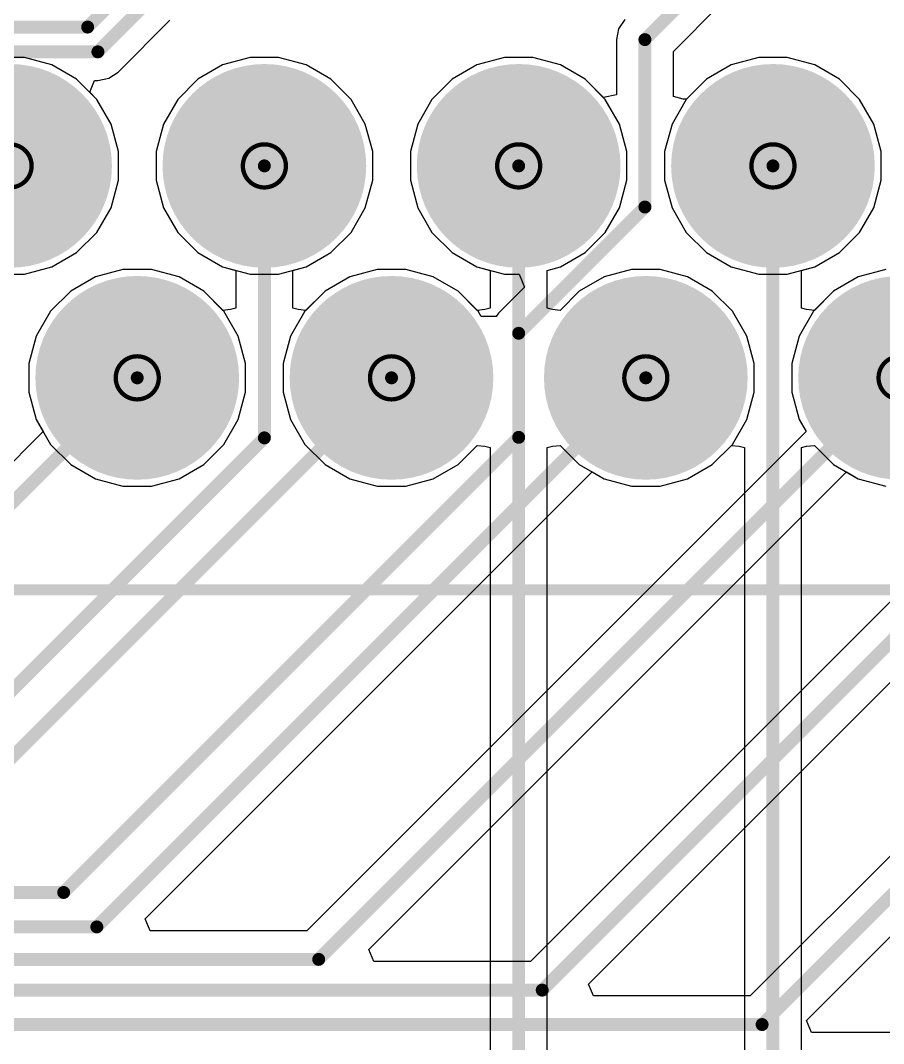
# Model space of a CAD drawing. Header units: inches. Extents: x -31 to 249, y -28 to 261.
# Drawn here: x 51.92 to 62.11, y 62.85 to 74.92 of the extents above; entities that cross this region are included whole.
import ezdxf

# ---------------------------------------------------------------- set-up
doc = ezdxf.new("R2010")
doc.units = ezdxf.units.IN
for name, color, linetype in [('Bottom Layer', 5, 'Continuous'), ('Bottom Solder', 6, 'Continuous'), ('Drill Drawing', 1, 'Continuous'), ('Multi-Layer', 9, 'Continuous'), ('Pad Holes', 156, 'Continuous'), ('Top Layer', 1, 'Continuous'), ('Top Overlay', 2, 'Continuous'), ('Top Solder', 216, 'Continuous')]:
    doc.layers.add(name, color=color, linetype=linetype)

# ---------------------------------------------------------------- blocks, each defined once
blk = doc.blocks.new('6437288_3_41')
at = {"layer": 'Bottom Layer'}
h = blk.add_hatch(color=5, dxfattribs=at)
edge = h.paths.add_edge_path()
edge.add_arc((-19.2499996, 7.250000739999999), 1.10000034, 0, 360)
h = blk.add_hatch(color=5, dxfattribs=at)
edge = h.paths.add_edge_path()
edge.add_arc((-16.25000052, 7.250000739999999), 1.10000034, 0, 360)
h = blk.add_hatch(color=5, dxfattribs=at)
edge = h.paths.add_edge_path()
edge.add_arc((-13.2499989, 7.250000739999999), 1.10000034, 0, 360)
h = blk.add_hatch(color=5, dxfattribs=at)
edge = h.paths.add_edge_path()
edge.add_arc((-10.24999982, 7.250000739999999), 1.10000034, 0, 360)
h = blk.add_hatch(color=5, dxfattribs=at)
edge = h.paths.add_edge_path()
edge.add_arc((-17.75000006, 4.75000066), 1.10000034, 0, 360)
h = blk.add_hatch(color=5, dxfattribs=at)
edge = h.paths.add_edge_path()
edge.add_arc((-14.74999844, 4.75000066), 1.10000034, 0, 360)
h = blk.add_hatch(color=5, dxfattribs=at)
edge = h.paths.add_edge_path()
edge.add_arc((-11.74999936, 4.75000066), 1.10000034, 0, 360)
h = blk.add_hatch(color=5, dxfattribs=at)
edge = h.paths.add_edge_path()
edge.add_arc((-8.75000028, 4.75000066), 1.10000034, 0, 360)
at = {"layer": 'Bottom Solder'}
h = blk.add_hatch(color=6, dxfattribs=at)
edge = h.paths.add_edge_path()
edge.add_arc((-19.2499996, 7.250000739999999), 1.20160034, 0, 360)
h = blk.add_hatch(color=6, dxfattribs=at)
edge = h.paths.add_edge_path()
edge.add_arc((-16.25000052, 7.250000739999999), 1.20160034, 0, 360)
h = blk.add_hatch(color=6, dxfattribs=at)
edge = h.paths.add_edge_path()
edge.add_arc((-13.2499989, 7.250000739999999), 1.20160034, 0, 360)
h = blk.add_hatch(color=6, dxfattribs=at)
edge = h.paths.add_edge_path()
edge.add_arc((-10.24999982, 7.250000739999999), 1.20160034, 0, 360)
h = blk.add_hatch(color=6, dxfattribs=at)
edge = h.paths.add_edge_path()
edge.add_arc((-17.75000006, 4.75000066), 1.20160034, 0, 360)
h = blk.add_hatch(color=6, dxfattribs=at)
edge = h.paths.add_edge_path()
edge.add_arc((-14.74999844, 4.75000066), 1.20160034, 0, 360)
h = blk.add_hatch(color=6, dxfattribs=at)
edge = h.paths.add_edge_path()
edge.add_arc((-11.74999936, 4.75000066), 1.20160034, 0, 360)
h = blk.add_hatch(color=6, dxfattribs=at)
edge = h.paths.add_edge_path()
edge.add_arc((-8.75000028, 4.75000066), 1.20160034, 0, 360)
at = {"layer": 'Multi-Layer'}
h = blk.add_hatch(color=9, dxfattribs=at)
edge = h.paths.add_edge_path()
edge.add_arc((-19.2499996, 7.250000739999999), 1.10000034, 0, 360)
h = blk.add_hatch(color=9, dxfattribs=at)
edge = h.paths.add_edge_path()
edge.add_arc((-16.25000052, 7.250000739999999), 1.10000034, 0, 360)
h = blk.add_hatch(color=9, dxfattribs=at)
edge = h.paths.add_edge_path()
edge.add_arc((-13.2499989, 7.250000739999999), 1.10000034, 0, 360)
h = blk.add_hatch(color=9, dxfattribs=at)
edge = h.paths.add_edge_path()
edge.add_arc((-10.24999982, 7.250000739999999), 1.10000034, 0, 360)
h = blk.add_hatch(color=9, dxfattribs=at)
edge = h.paths.add_edge_path()
edge.add_arc((-17.75000006, 4.75000066), 1.10000034, 0, 360)
h = blk.add_hatch(color=9, dxfattribs=at)
edge = h.paths.add_edge_path()
edge.add_arc((-14.74999844, 4.75000066), 1.10000034, 0, 360)
h = blk.add_hatch(color=9, dxfattribs=at)
edge = h.paths.add_edge_path()
edge.add_arc((-11.74999936, 4.75000066), 1.10000034, 0, 360)
h = blk.add_hatch(color=9, dxfattribs=at)
edge = h.paths.add_edge_path()
edge.add_arc((-8.75000028, 4.75000066), 1.10000034, 0, 360)
at = {"layer": 'Pad Holes'}
h = blk.add_hatch(color=7, dxfattribs=at)
edge = h.paths.add_edge_path()
edge.add_arc((-19.2499996, 7.250000739999999), 0.6499986999999999, 0, 360)
h = blk.add_hatch(color=7, dxfattribs=at)
edge = h.paths.add_edge_path()
edge.add_arc((-16.25000052, 7.250000739999999), 0.6499986999999999, 0, 360)
h = blk.add_hatch(color=7, dxfattribs=at)
edge = h.paths.add_edge_path()
edge.add_arc((-13.2499989, 7.250000739999999), 0.6499986999999999, 0, 360)
h = blk.add_hatch(color=7, dxfattribs=at)
edge = h.paths.add_edge_path()
edge.add_arc((-10.24999982, 7.250000739999999), 0.6499986999999999, 0, 360)
h = blk.add_hatch(color=7, dxfattribs=at)
edge = h.paths.add_edge_path()
edge.add_arc((-17.75000006, 4.75000066), 0.6499986999999999, 0, 360)
h = blk.add_hatch(color=7, dxfattribs=at)
edge = h.paths.add_edge_path()
edge.add_arc((-14.74999844, 4.75000066), 0.6499986999999999, 0, 360)
h = blk.add_hatch(color=7, dxfattribs=at)
edge = h.paths.add_edge_path()
edge.add_arc((-11.74999936, 4.75000066), 0.6499986999999999, 0, 360)
h = blk.add_hatch(color=7, dxfattribs=at)
edge = h.paths.add_edge_path()
edge.add_arc((-8.75000028, 4.75000066), 0.6499986999999999, 0, 360)
at = {"layer": 'Top Layer'}
h = blk.add_hatch(color=1, dxfattribs=at)
edge = h.paths.add_edge_path()
edge.add_arc((-19.2499996, 7.250000739999999), 1.10000034, 0, 360)
h = blk.add_hatch(color=1, dxfattribs=at)
edge = h.paths.add_edge_path()
edge.add_arc((-16.25000052, 7.250000739999999), 1.10000034, 0, 360)
h = blk.add_hatch(color=1, dxfattribs=at)
edge = h.paths.add_edge_path()
edge.add_arc((-13.2499989, 7.250000739999999), 1.10000034, 0, 360)
h = blk.add_hatch(color=1, dxfattribs=at)
edge = h.paths.add_edge_path()
edge.add_arc((-10.24999982, 7.250000739999999), 1.10000034, 0, 360)
h = blk.add_hatch(color=1, dxfattribs=at)
edge = h.paths.add_edge_path()
edge.add_arc((-17.75000006, 4.75000066), 1.10000034, 0, 360)
h = blk.add_hatch(color=1, dxfattribs=at)
edge = h.paths.add_edge_path()
edge.add_arc((-14.74999844, 4.75000066), 1.10000034, 0, 360)
h = blk.add_hatch(color=1, dxfattribs=at)
edge = h.paths.add_edge_path()
edge.add_arc((-11.74999936, 4.75000066), 1.10000034, 0, 360)
h = blk.add_hatch(color=1, dxfattribs=at)
edge = h.paths.add_edge_path()
edge.add_arc((-8.75000028, 4.75000066), 1.10000034, 0, 360)
at = {"layer": 'Top Solder'}
h = blk.add_hatch(color=216, dxfattribs=at)
edge = h.paths.add_edge_path()
edge.add_arc((-19.2499996, 7.250000739999999), 1.20160034, 0, 360)
h = blk.add_hatch(color=216, dxfattribs=at)
edge = h.paths.add_edge_path()
edge.add_arc((-16.25000052, 7.250000739999999), 1.20160034, 0, 360)
h = blk.add_hatch(color=216, dxfattribs=at)
edge = h.paths.add_edge_path()
edge.add_arc((-13.2499989, 7.250000739999999), 1.20160034, 0, 360)
h = blk.add_hatch(color=216, dxfattribs=at)
edge = h.paths.add_edge_path()
edge.add_arc((-10.24999982, 7.250000739999999), 1.20160034, 0, 360)
h = blk.add_hatch(color=216, dxfattribs=at)
edge = h.paths.add_edge_path()
edge.add_arc((-17.75000006, 4.75000066), 1.20160034, 0, 360)
h = blk.add_hatch(color=216, dxfattribs=at)
edge = h.paths.add_edge_path()
edge.add_arc((-14.74999844, 4.75000066), 1.20160034, 0, 360)
h = blk.add_hatch(color=216, dxfattribs=at)
edge = h.paths.add_edge_path()
edge.add_arc((-11.74999936, 4.75000066), 1.20160034, 0, 360)
h = blk.add_hatch(color=216, dxfattribs=at)
edge = h.paths.add_edge_path()
edge.add_arc((-8.75000028, 4.75000066), 1.20160034, 0, 360)
at = {"layer": 'Top Overlay'}
blk.add_lwpolyline([(32.4999985, 9.750000819999999, 0.127, 0.127, 0), (-32.50000104, 9.750000819999999, 0.127, 0.127, 0)], format="xyseb", dxfattribs=at)

msp = doc.modelspace()

# ---------------------------------------------------------------- linework, layer by layer
at = {"layer": 'Bottom Layer'}
for p, q in [((51.96903500000001, 74.48341212), (51.63258152, 74.48341212)), ((52.29402037999999, 74.3963333), (51.96903500000001, 74.48341212)), ((54.63258059999999, 74.48341212), (54.30759522, 74.3963333)), ((54.96903408, 74.48341212), (54.63258059999999, 74.48341212)), ((55.29401946, 74.3963333), (54.96903408, 74.48341212)), ((57.63257968, 74.48341212), (57.3075943, 74.3963333)), ((57.96903316, 74.48341212), (57.63257968, 74.48341212)), ((58.29401854, 74.3963333), (57.96903316, 74.48341212)), ((60.63258130000001, 74.48341212), (60.30759592, 74.3963333)), ((60.96903477999999, 74.48341212), (60.63258130000001, 74.48341212)), ((61.29402016, 74.3963333), (60.96903477999999, 74.48341212)), ((52.58539648, 74.22810656), (52.29402037999999, 74.3963333)), ((54.30759522, 74.3963333), (54.01621912, 74.22810656)), ((55.58539555999999, 74.22810656), (55.29401946, 74.3963333)), ((57.3075943, 74.3963333), (57.0162182, 74.22810656)), ((58.58539464, 74.22810656), (58.29401854, 74.3963333)), ((60.30759592, 74.3963333), (60.01621982, 74.22810656)), ((61.58539626, 74.22810656), (61.29402016, 74.3963333)), ((52.82330304, 73.99019999999999), (52.58539648, 74.22810656)), ((54.01621912, 74.22810656), (53.77831256, 73.99019999999999)), ((55.82330211999999, 73.99019999999999), (55.58539555999999, 74.22810656)), ((57.0162182, 74.22810656), (56.77831163999999, 73.99019999999999)), ((58.8233012, 73.99019999999999), (58.58539464, 74.22810656)), ((60.01621982, 74.22810656), (59.77831326, 73.99019999999999)), ((61.82330282, 73.99019999999999), (61.58539626, 74.22810656)), ((52.99152978, 73.6988239), (52.82330304, 73.99019999999999)), ((53.77831256, 73.99019999999999), (53.61008581999999, 73.6988239)), ((55.99152886, 73.6988239), (55.82330211999999, 73.99019999999999)), ((56.77831163999999, 73.99019999999999), (56.6100849, 73.6988239)), ((58.99152794, 73.6988239), (58.8233012, 73.99019999999999)), ((59.77831326, 73.99019999999999), (59.61008652, 73.6988239)), ((61.99152956, 73.6988239), (61.82330282, 73.99019999999999)), ((53.0786086, 73.37383851999999), (52.99152978, 73.6988239)), ((53.61008581999999, 73.6988239), (53.523007, 73.37383851999999)), ((56.07860767999999, 73.37383851999999), (55.99152886, 73.6988239)), ((56.6100849, 73.6988239), (56.52300607999999, 73.37383851999999)), ((59.07860676, 73.37383851999999), (58.99152794, 73.6988239)), ((59.61008652, 73.6988239), (59.52300769999999, 73.37383851999999)), ((62.07860837999999, 73.37383851999999), (61.99152956, 73.6988239)), ((53.0786086, 73.03738504), (53.0786086, 73.37383851999999)), ((53.523007, 73.37383851999999), (53.523007, 73.03738504)), ((56.07860767999999, 73.03738504), (56.07860767999999, 73.37383851999999)), ((56.52300607999999, 73.37383851999999), (56.52300607999999, 73.03738504)), ((59.07860676, 73.03738504), (59.07860676, 73.37383851999999)), ((59.52300769999999, 73.37383851999999), (59.52300769999999, 73.03738504)), ((62.07860837999999, 73.03738504), (62.07860837999999, 73.37383851999999)), ((52.99152978, 72.71239965999999), (53.0786086, 73.03738504)), ((53.523007, 73.03738504), (53.61008581999999, 72.71239965999999)), ((55.99152886, 72.71239965999999), (56.07860767999999, 73.03738504)), ((56.52300607999999, 73.03738504), (56.6100849, 72.71239965999999)), ((58.99152794, 72.71239965999999), (59.07860676, 73.03738504)), ((59.52300769999999, 73.03738504), (59.61008652, 72.71239965999999)), ((61.99152956, 72.71239965999999), (62.07860837999999, 73.03738504)), ((52.82330304, 72.42102356), (52.99152978, 72.71239965999999)), ((53.61008581999999, 72.71239965999999), (53.77831256, 72.42102356)), ((55.82330211999999, 72.42102356), (55.99152886, 72.71239965999999)), ((56.6100849, 72.71239965999999), (56.77831163999999, 72.42102356)), ((58.8233012, 72.42102356), (58.99152794, 72.71239965999999)), ((59.61008652, 72.71239965999999), (59.77831326, 72.42102356)), ((61.82330282, 72.42102356), (61.99152956, 72.71239965999999)), ((52.58539648, 72.183117), (52.82330304, 72.42102356)), ((53.77831256, 72.42102356), (54.01621912, 72.183117)), ((55.58539555999999, 72.183117), (55.82330211999999, 72.42102356)), ((56.77831163999999, 72.42102356), (57.0162182, 72.183117)), ((58.58539464, 72.183117), (58.8233012, 72.42102356)), ((59.77831326, 72.42102356), (60.01621982, 72.183117)), ((61.58539626, 72.183117), (61.82330282, 72.42102356)), ((52.29402037999999, 72.01489026), (52.58539648, 72.183117)), ((54.01621912, 72.183117), (54.30759522, 72.01489026)), ((55.29401946, 72.01489026), (55.58539555999999, 72.183117)), ((57.0162182, 72.183117), (57.3075943, 72.01489026)), ((58.29401854, 72.01489026), (58.58539464, 72.183117)), ((60.01621982, 72.183117), (60.30759592, 72.01489026)), ((61.29402016, 72.01489026), (61.58539626, 72.183117)), ((51.63258152, 71.92781144), (51.96903500000001, 71.92781144)), ((51.96903500000001, 71.92781144), (52.29402037999999, 72.01489026)), ((53.13258106, 71.98341204), (52.80759568, 71.89633321999999)), ((53.46903454, 71.98341204), (53.13258106, 71.98341204)), ((53.79401992, 71.89633321999999), (53.46903454, 71.98341204)), ((54.30759522, 72.01489026), (54.46413796, 71.9729447)), ((54.46413796, 71.9729447), (54.46413796, 71.52793924)), ((55.13747672, 71.9729447), (55.29401946, 72.01489026)), ((55.13747672, 71.52793924), (55.13747672, 71.9729447)), ((56.13258013999999, 71.98341204), (55.80759475999999, 71.89633321999999)), ((56.46903362, 71.98341204), (56.13258013999999, 71.98341204)), ((56.79401899999999, 71.89633321999999), (56.46903362, 71.98341204)), ((57.3075943, 72.01489026), (57.46413704, 71.9729447)), ((57.46413704, 71.9729447), (57.46413704, 71.52793924)), ((58.13747579999999, 71.9729447), (58.29401854, 72.01489026)), ((58.13747579999999, 71.52793924), (58.13747579999999, 71.9729447)), ((59.13258176, 71.98341204), (58.80759637999999, 71.89633321999999)), ((59.46903523999999, 71.98341204), (59.13258176, 71.98341204)), ((59.79402062, 71.89633321999999), (59.46903523999999, 71.98341204)), ((60.30759592, 72.01489026), (60.63258130000001, 71.92781144)), ((60.63258130000001, 71.92781144), (60.96903477999999, 71.92781144)), ((60.96903477999999, 71.92781144), (61.29402016, 72.01489026)), ((62.13258084, 71.98341204), (61.80759546, 71.89633321999999)), ((52.80759568, 71.89633321999999), (52.51621958, 71.72810648)), ((54.08539602, 71.72810648), (53.79401992, 71.89633321999999)), ((55.80759475999999, 71.89633321999999), (55.51621865999999, 71.72810648)), ((57.0853951, 71.72810648), (56.79401899999999, 71.89633321999999)), ((58.80759637999999, 71.89633321999999), (58.51622028, 71.72810648)), ((60.08539671999999, 71.72810648), (59.79402062, 71.89633321999999)), ((61.80759546, 71.89633321999999), (61.51621935999999, 71.72810648)), ((52.51621958, 71.72810648), (52.27831301999999, 71.49019992)), ((54.31173796, 71.50176454), (54.08539602, 71.72810648)), ((55.51621865999999, 71.72810648), (55.28987671999999, 71.50176454)), ((57.31173704, 71.50176454), (57.0853951, 71.72810648)), ((58.51622028, 71.72810648), (58.2898758, 71.501762)), ((60.32330328, 71.49019992), (60.08539671999999, 71.72810648)), ((61.51621935999999, 71.72810648), (61.2783128, 71.49019992)), ((52.27831301999999, 71.49019992), (52.11008627999999, 71.19882382)), ((54.40302048, 71.51156131999998), (54.31173796, 71.50176454)), ((54.46413796, 71.52793924), (54.40302048, 71.51156131999998)), ((55.1985942, 71.51156131999998), (55.13747672, 71.52793924)), ((55.28987671999999, 71.50176454), (55.1985942, 71.51156131999998)), ((57.40301956, 71.51156131999998), (57.31173704, 71.50176454)), ((57.46413704, 71.52793924), (57.40301956, 71.51156131999998)), ((58.1986263, 71.5115537), (58.13747579999999, 71.52793924)), ((58.2898758, 71.501762), (58.1986263, 71.5115537)), ((60.49153002, 71.19882382), (60.32330328, 71.49019992)), ((61.2783128, 71.49019992), (61.11008606, 71.19882382)), ((52.11008627999999, 71.19882382), (52.02300746, 70.87383844)), ((60.57860884, 70.87383844), (60.49153002, 71.19882382)), ((61.11008606, 71.19882382), (61.02300724, 70.87383844)), ((52.02300746, 70.87383844), (52.02300746, 70.53738496)), ((60.57860884, 70.53738496), (60.57860884, 70.87383844)), ((61.02300724, 70.87383844), (61.02300724, 70.53738496)), ((52.02300746, 70.53738496), (52.11008627999999, 70.21239958)), ((60.49153002, 70.21239958), (60.57860884, 70.53738496)), ((61.02300724, 70.53738496), (61.11008606, 70.21239958)), ((52.11008627999999, 70.21239958), (52.1911199, 70.0720468)), ((60.32330328, 69.92102348), (60.49153002, 70.21239958)), ((61.11008606, 70.21239958), (61.19111968, 70.0720468)), ((52.1911199, 70.0720468), (48.33006336, 66.21099026)), ((61.19111968, 70.0720468), (55.30195442, 64.18288154)), ((64.1911213, 70.0720468), (57.93932531999999, 63.82025082)), ((67.19112038, 70.0720468), (60.53356448, 63.4144909)), ((60.08539671999999, 69.68311691999999), (60.32330328, 69.92102348)), ((59.79402062, 69.51489018), (60.08539671999999, 69.68311691999999)), ((53.39500116, 64.32368136), (58.6672436, 69.5959238)), ((56.03236952, 63.96105064), (61.66724267999999, 69.5959238)), ((58.62661121999999, 63.55529072), (64.6672443, 69.5959238)), ((58.6672436, 69.5959238), (58.80759637999999, 69.51489018)), ((58.80759637999999, 69.51489018), (59.13258176, 69.42781135999999)), ((59.46903523999999, 69.42781135999999), (59.79402062, 69.51489018)), ((61.1959787, 63.12465911999999), (67.66724337999999, 69.5959238)), ((61.66724267999999, 69.5959238), (61.80759546, 69.51489018)), ((61.80759546, 69.51489018), (62.13258084, 69.42781135999999)), ((59.13258176, 69.42781135999999), (59.46903523999999, 69.42781135999999)), ((53.4533221, 64.18288154), (53.39500116, 64.32368136)), ((55.30195442, 64.18288154), (53.4533221, 64.18288154)), ((56.09069045999999, 63.82025082), (56.03236952, 63.96105064)), ((57.93932531999999, 63.82025082), (56.09069045999999, 63.82025082)), ((58.68493216, 63.4144909), (58.62661121999999, 63.55529072)), ((60.53356448, 63.4144909), (58.68493216, 63.4144909)), ((61.25429964, 62.9838593), (61.1959787, 63.12465911999999)), ((63.10293449999999, 62.9838593), (61.25429964, 62.9838593))]:
    msp.add_line(p, q, dxfattribs=at)
for points in [[(54.80080734, 69.99756129999999, 0.1524, 0.1524, 0), (54.80080734, 73.20561178, 0.1524, 0.1524, 0)], [(57.80080642, 70.00361665999999, 0.1524, 0.1524, 0), (57.80080642, 73.20561178, 0.1524, 0.1524, 0)], [(48.46951697999999, 65.87432088, 0.1524, 0.1524, 0), (53.30080779999999, 70.70561169999999, 0.1524, 0.1524, 0)], [(50.63360205999999, 65.03840688, 0.1524, 0.1524, 0), (56.30080688, 70.70561169999999, 0.1524, 0.1524, 0)], [(52.82413615999999, 64.22893936, 0.1524, 0.1524, 0), (59.3008085, 70.70561169999999, 0.1524, 0.1524, 0)], [(55.44140804, 63.84621215999999, 0.1524, 0.1524, 0), (62.30080758, 70.70561169999999, 0.1524, 0.1524, 0)], [(58.07877893999999, 63.48358143999999, 0.1524, 0.1524, 0), (65.3008092, 70.70561169999999, 0.1524, 0.1524, 0)], [(60.67301809999999, 63.07782152, 0.1524, 0.1524, 0), (68.30080828, 70.70561169999999, 0.1524, 0.1524, 0)], [(50.22604636, 65.42280032, 0.1524, 0.1524, 0), (54.80080734, 69.99756129999999, 0.1524, 0.1524, 0)], [(52.43269168, 64.63550192, 0.1524, 0.1524, 0), (57.80080642, 70.00361665999999, 0.1524, 0.1524, 0)], [(15.89060576, 64.63550192, 0.1524, 0.1524, 0), (52.43269168, 64.63550192, 0.1524, 0.1524, 0)], [(16.15328748, 64.22893936, 0.1524, 0.1524, 0), (52.82413615999999, 64.22893936, 0.1524, 0.1524, 0)], [(16.41722396, 63.84621215999999, 0.1524, 0.1524, 0), (55.44140804, 63.84621215999999, 0.1524, 0.1524, 0)], [(16.74872444, 63.48358143999999, 0.1524, 0.1524, 0), (58.07877893999999, 63.48358143999999, 0.1524, 0.1524, 0)], [(16.88643308, 63.07782152, 0.1524, 0.1524, 0), (60.67301809999999, 63.07782152, 0.1524, 0.1524, 0)]]:
    msp.add_lwpolyline(points, format="xyseb", dxfattribs=at)
for points in [[(54.76270733999999, 73.20561178, 0.0762, 0.0762, 1), (54.83890734, 73.20561178, 0.0762, 0.0762, 1)], [(57.76270642, 73.20561178, 0.0762, 0.0762, 1), (57.83890641999999, 73.20561178, 0.0762, 0.0762, 1)], [(53.2627078, 70.70561169999999, 0.0762, 0.0762, 1), (53.33890779999999, 70.70561169999999, 0.0762, 0.0762, 1)], [(56.26270688, 70.70561169999999, 0.0762, 0.0762, 1), (56.33890688, 70.70561169999999, 0.0762, 0.0762, 1)], [(59.2627085, 70.70561169999999, 0.0762, 0.0762, 1), (59.33890849999999, 70.70561169999999, 0.0762, 0.0762, 1)], [(54.76270733999999, 69.99756129999999, 0.0762, 0.0762, 1), (54.83890734, 69.99756129999999, 0.0762, 0.0762, 1)], [(54.76270733999999, 69.99756129999999, 0.0762, 0.0762, 1), (54.83890734, 69.99756129999999, 0.0762, 0.0762, 1)], [(57.76270642, 70.00361665999999, 0.0762, 0.0762, 1), (57.83890641999999, 70.00361665999999, 0.0762, 0.0762, 1)], [(57.76270642, 70.00361665999999, 0.0762, 0.0762, 1), (57.83890641999999, 70.00361665999999, 0.0762, 0.0762, 1)], [(52.39459168, 64.63550192, 0.0762, 0.0762, 1), (52.47079168, 64.63550192, 0.0762, 0.0762, 1)], [(52.39459168, 64.63550192, 0.0762, 0.0762, 1), (52.47079168, 64.63550192, 0.0762, 0.0762, 1)], [(52.78603615999999, 64.22893936, 0.0762, 0.0762, 1), (52.86223616, 64.22893936, 0.0762, 0.0762, 1)], [(52.78603615999999, 64.22893936, 0.0762, 0.0762, 1), (52.86223616, 64.22893936, 0.0762, 0.0762, 1)], [(55.40330804, 63.84621215999999, 0.0762, 0.0762, 1), (55.47950804, 63.84621215999999, 0.0762, 0.0762, 1)], [(55.40330804, 63.84621215999999, 0.0762, 0.0762, 1), (55.47950804, 63.84621215999999, 0.0762, 0.0762, 1)], [(58.04067893999999, 63.48358143999999, 0.0762, 0.0762, 1), (58.11687894, 63.48358143999999, 0.0762, 0.0762, 1)], [(58.04067893999999, 63.48358143999999, 0.0762, 0.0762, 1), (58.11687894, 63.48358143999999, 0.0762, 0.0762, 1)], [(60.6349181, 63.07782152, 0.0762, 0.0762, 1), (60.71111809999999, 63.07782152, 0.0762, 0.0762, 1)], [(60.6349181, 63.07782152, 0.0762, 0.0762, 1), (60.71111809999999, 63.07782152, 0.0762, 0.0762, 1)]]:
    msp.add_lwpolyline(points, format="xyseb", close=True, dxfattribs=at)
at = {"layer": 'Drill Drawing'}
for points in [[(52.05480825999999, 73.20561178, 0.0508, 0.0508, 1), (51.54680825999999, 73.20561178, 0.0508, 0.0508, 1)], [(55.05480734, 73.20561178, 0.0508, 0.0508, 1), (54.54680734, 73.20561178, 0.0508, 0.0508, 1)], [(58.05480642, 73.20561178, 0.0508, 0.0508, 1), (57.54680642, 73.20561178, 0.0508, 0.0508, 1)], [(61.05480804, 73.20561178, 0.0508, 0.0508, 1), (60.54680804, 73.20561178, 0.0508, 0.0508, 1)], [(52.04210826, 73.20561178, 0.0254, 0.0254, 1), (52.06750826, 73.20561178, 0.0254, 0.0254, 1)], [(54.53410734, 73.20561178, 0.0254, 0.0254, 1), (54.55950734, 73.20561178, 0.0254, 0.0254, 1)], [(55.04210733999999, 73.20561178, 0.0254, 0.0254, 1), (55.06750733999999, 73.20561178, 0.0254, 0.0254, 1)], [(57.53410641999999, 73.20561178, 0.0254, 0.0254, 1), (57.55950642, 73.20561178, 0.0254, 0.0254, 1)], [(58.04210641999999, 73.20561178, 0.0254, 0.0254, 1), (58.06750642, 73.20561178, 0.0254, 0.0254, 1)], [(60.53410803999999, 73.20561178, 0.0254, 0.0254, 1), (60.55950803999999, 73.20561178, 0.0254, 0.0254, 1)], [(61.04210804, 73.20561178, 0.0254, 0.0254, 1), (61.06750803999999, 73.20561178, 0.0254, 0.0254, 1)], [(53.5548078, 70.70561169999999, 0.0508, 0.0508, 1), (53.0468078, 70.70561169999999, 0.0508, 0.0508, 1)], [(56.55480687999999, 70.70561169999999, 0.0508, 0.0508, 1), (56.04680687999999, 70.70561169999999, 0.0508, 0.0508, 1)], [(59.55480849999999, 70.70561169999999, 0.0508, 0.0508, 1), (59.0468085, 70.70561169999999, 0.0508, 0.0508, 1)], [(62.55480757999999, 70.70561169999999, 0.0508, 0.0508, 1), (62.04680757999999, 70.70561169999999, 0.0508, 0.0508, 1)], [(53.03410779999999, 70.70561169999999, 0.0254, 0.0254, 1), (53.0595078, 70.70561169999999, 0.0254, 0.0254, 1)], [(53.5421078, 70.70561169999999, 0.0254, 0.0254, 1), (53.5675078, 70.70561169999999, 0.0254, 0.0254, 1)], [(56.03410688, 70.70561169999999, 0.0254, 0.0254, 1), (56.05950687999999, 70.70561169999999, 0.0254, 0.0254, 1)], [(56.54210688, 70.70561169999999, 0.0254, 0.0254, 1), (56.56750688, 70.70561169999999, 0.0254, 0.0254, 1)], [(59.03410849999999, 70.70561169999999, 0.0254, 0.0254, 1), (59.0595085, 70.70561169999999, 0.0254, 0.0254, 1)], [(59.54210849999999, 70.70561169999999, 0.0254, 0.0254, 1), (59.5675085, 70.70561169999999, 0.0254, 0.0254, 1)], [(62.03410758, 70.70561169999999, 0.0254, 0.0254, 1), (62.05950757999999, 70.70561169999999, 0.0254, 0.0254, 1)]]:
    msp.add_lwpolyline(points, format="xyseb", close=True, dxfattribs=at)
at = {"layer": 'Top Layer'}
for p, q in [((59.62682257999999, 74.5555024), (60.16724314, 75.09592296)), ((53.0748367, 74.3127165), (53.6849193, 74.92279909999999)), ((58.97911241999999, 74.82379497999999), (58.95348382, 74.69495601999999)), ((59.0520917, 74.93301751999999), (58.97911241999999, 74.82379497999999)), ((58.95348382, 74.69495601999999), (58.95348382, 74.04383972)), ((54.63258059999999, 74.48341212), (54.30759522, 74.3963333)), ((54.96903408, 74.48341212), (54.63258059999999, 74.48341212)), ((55.29401946, 74.3963333), (54.96903408, 74.48341212)), ((57.63257968, 74.48341212), (57.3075943, 74.3963333)), ((57.96903316, 74.48341212), (57.63257968, 74.48341212)), ((58.29401854, 74.3963333), (57.96903316, 74.48341212)), ((59.62682257999999, 74.02222685999999), (59.62682257999999, 74.5555024)), ((60.63258130000001, 74.48341212), (60.30759592, 74.3963333)), ((60.96903477999999, 74.48341212), (60.63258130000001, 74.48341212)), ((61.29402016, 74.3963333), (60.96903477999999, 74.48341212)), ((54.30759522, 74.3963333), (54.01621912, 74.22810656)), ((55.58539555999999, 74.22810656), (55.29401946, 74.3963333)), ((57.3075943, 74.3963333), (57.0162182, 74.22810656)), ((58.58539464, 74.22810656), (58.29401854, 74.3963333)), ((60.30759592, 74.3963333), (60.01621982, 74.22810656)), ((61.58539626, 74.22810656), (61.29402016, 74.3963333)), ((52.74019424, 74.0733088), (52.79851518, 74.21410861999999)), ((52.79851518, 74.21410861999999), (52.8367752, 74.21410861999999)), ((52.8367752, 74.21410861999999), (52.96561416, 74.23973722)), ((52.96561416, 74.23973722), (53.0748367, 74.3127165)), ((54.01621912, 74.22810656), (53.77831256, 73.99019999999999)), ((55.82330211999999, 73.99019999999999), (55.58539555999999, 74.22810656)), ((57.0162182, 74.22810656), (56.77831163999999, 73.99019999999999)), ((58.80108382, 74.01241738), (58.58539464, 74.22810656)), ((60.01621982, 74.22810656), (59.77922258, 73.99110931999999)), ((61.82330282, 73.99019999999999), (61.58539626, 74.22810656)), ((52.82330304, 73.99019999999999), (52.74019424, 74.0733088)), ((52.99152978, 73.6988239), (52.82330304, 73.99019999999999)), ((53.77831256, 73.99019999999999), (53.61008581999999, 73.6988239)), ((55.99152886, 73.6988239), (55.82330211999999, 73.99019999999999)), ((56.77831163999999, 73.99019999999999), (56.6100849, 73.6988239)), ((58.95348382, 74.04383972), (58.80108382, 74.01241738)), ((59.74176774, 73.99142681999999), (59.62682257999999, 74.02222685999999)), ((59.77922258, 73.99110931999999), (59.74176774, 73.99142681999999)), ((61.99152956, 73.6988239), (61.82330282, 73.99019999999999)), ((53.0786086, 73.37383851999999), (52.99152978, 73.6988239)), ((53.61008581999999, 73.6988239), (53.523007, 73.37383851999999)), ((56.07860767999999, 73.37383851999999), (55.99152886, 73.6988239)), ((56.6100849, 73.6988239), (56.52300607999999, 73.37383851999999)), ((62.07860837999999, 73.37383851999999), (61.99152956, 73.6988239)), ((53.0786086, 73.03738504), (53.0786086, 73.37383851999999)), ((53.523007, 73.37383851999999), (53.523007, 73.03738504)), ((56.07860767999999, 73.03738504), (56.07860767999999, 73.37383851999999)), ((56.52300607999999, 73.37383851999999), (56.52300607999999, 73.03738504)), ((62.07860837999999, 73.03738504), (62.07860837999999, 73.37383851999999)), ((52.99152978, 72.71239965999999), (53.0786086, 73.03738504)), ((53.523007, 73.03738504), (53.61008581999999, 72.71239965999999)), ((55.99152886, 72.71239965999999), (56.07860767999999, 73.03738504)), ((56.52300607999999, 73.03738504), (56.6100849, 72.71239965999999)), ((61.99152956, 72.71239965999999), (62.07860837999999, 73.03738504)), ((52.82330304, 72.42102356), (52.99152978, 72.71239965999999)), ((53.61008581999999, 72.71239965999999), (53.77831256, 72.42102356)), ((55.82330211999999, 72.42102356), (55.99152886, 72.71239965999999)), ((56.6100849, 72.71239965999999), (56.77831163999999, 72.42102356)), ((61.82330282, 72.42102356), (61.99152956, 72.71239965999999)), ((52.58539648, 72.183117), (52.82330304, 72.42102356)), ((53.77831256, 72.42102356), (54.01621912, 72.183117)), ((55.58539555999999, 72.183117), (55.82330211999999, 72.42102356)), ((56.77831163999999, 72.42102356), (57.0162182, 72.183117)), ((61.58539626, 72.183117), (61.82330282, 72.42102356)), ((52.29402037999999, 72.01489026), (52.58539648, 72.183117)), ((54.01621912, 72.183117), (54.30759522, 72.01489026)), ((55.29401946, 72.01489026), (55.58539555999999, 72.183117)), ((57.0162182, 72.183117), (57.3075943, 72.01489026)), ((61.29402016, 72.01489026), (61.58539626, 72.183117)), ((51.63258152, 71.92781144), (51.96903500000001, 71.92781144)), ((51.96903500000001, 71.92781144), (52.29402037999999, 72.01489026)), ((53.13258106, 71.98341204), (52.80759568, 71.89633321999999)), ((53.46903454, 71.98341204), (53.13258106, 71.98341204)), ((53.79401992, 71.89633321999999), (53.46903454, 71.98341204)), ((54.30759522, 72.01489026), (54.63258059999999, 71.92781144)), ((54.63258059999999, 71.92781144), (54.96903408, 71.92781144)), ((54.96903408, 71.92781144), (55.29401946, 72.01489026)), ((56.13258013999999, 71.98341204), (55.80759475999999, 71.89633321999999)), ((56.46903362, 71.98341204), (56.13258013999999, 71.98341204)), ((56.79401899999999, 71.89633321999999), (56.46903362, 71.98341204)), ((57.3075943, 72.01489026), (57.63257968, 71.92781144)), ((57.63257968, 71.92781144), (57.80581022000001, 71.92781144)), ((57.80581022000001, 71.92781144), (57.86893683999999, 71.77541144)), ((61.13747742, 71.9729447), (61.29402016, 72.01489026)), ((61.13747742, 71.52793924), (61.13747742, 71.9729447)), ((62.13258084, 71.98341204), (61.80759546, 71.89633321999999)), ((52.80759568, 71.89633321999999), (52.51621958, 71.72810648)), ((54.08539602, 71.72810648), (53.79401992, 71.89633321999999)), ((55.80759475999999, 71.89633321999999), (55.51621865999999, 71.72810648)), ((57.0853951, 71.72810648), (56.79401899999999, 71.89633321999999)), ((61.80759546, 71.89633321999999), (61.51621935999999, 71.72810648)), ((52.51621958, 71.72810648), (52.27831301999999, 71.49019992)), ((54.32330258, 71.49019992), (54.08539602, 71.72810648)), ((55.51621865999999, 71.72810648), (55.2783121, 71.49019992)), ((57.32330166, 71.49019992), (57.0853951, 71.72810648)), ((57.86893683999999, 71.77541144), (57.56274492, 71.46921952)), ((61.51621935999999, 71.72810648), (61.28987742, 71.50176454)), ((52.27831301999999, 71.49019992), (52.11008627999999, 71.19882382)), ((54.49152931999999, 71.19882382), (54.32330258, 71.49019992)), ((55.2783121, 71.49019992), (55.11008536, 71.19882382)), ((57.3596008, 71.42732983999998), (57.32330166, 71.49019992)), ((57.56274492, 71.46921952), (57.53519608, 71.42799024)), ((61.1985949, 71.51156131999998), (61.13747742, 71.52793924)), ((61.28987742, 71.50176454), (61.1985949, 71.51156131999998)), ((57.53519608, 71.42799024), (57.3596008, 71.42732983999998)), ((52.11008627999999, 71.19882382), (52.02300746, 70.87383844)), ((54.57860814, 70.87383844), (54.49152931999999, 71.19882382)), ((55.11008536, 71.19882382), (55.02300654, 70.87383844)), ((52.02300746, 70.87383844), (52.02300746, 70.53738496)), ((54.57860814, 70.53738496), (54.57860814, 70.87383844)), ((55.02300654, 70.87383844), (55.02300654, 70.53738496)), ((52.02300746, 70.53738496), (52.11008627999999, 70.21239958)), ((54.49152931999999, 70.21239958), (54.57860814, 70.53738496)), ((55.02300654, 70.53738496), (55.11008536, 70.21239958)), ((52.11008627999999, 70.21239958), (52.27831301999999, 69.92102348)), ((54.32330258, 69.92102348), (54.49152931999999, 70.21239958)), ((55.11008536, 70.21239958), (55.2783121, 69.92102348)), ((52.27831301999999, 69.92102348), (52.51621958, 69.68311691999999)), ((54.08539602, 69.68311691999999), (54.32330258, 69.92102348)), ((55.2783121, 69.92102348), (55.51621865999999, 69.68311691999999)), ((57.0853951, 69.68311691999999), (57.31173704, 69.90945886)), ((57.31173704, 69.90945886), (57.40301956, 69.89966207999998)), ((57.40301956, 69.89966207999998), (57.46413704, 69.88328415999999)), ((57.46413704, 69.88328415999999), (57.46413704, 61.44541178)), ((58.13747579999999, 69.88328415999999), (58.1986263, 69.8996697)), ((58.13747579999999, 61.5848654), (58.13747579999999, 69.88328415999999)), ((58.1986263, 69.8996697), (58.2898758, 69.9094614)), ((58.2898758, 69.9094614), (58.51622028, 69.68311691999999)), ((60.08539671999999, 69.68311691999999), (60.31173866, 69.90945886)), ((60.31173866, 69.90945886), (60.40302118, 69.89966207999998)), ((60.40302118, 69.89966207999998), (60.46413865999999, 69.88328415999999)), ((60.46413865999999, 69.88328415999999), (60.46413865999999, 61.06778236)), ((61.13747742, 69.88328415999999), (61.1985949, 69.89966207999998)), ((61.13747742, 61.06777727999999), (61.13747742, 69.88328415999999)), ((61.1985949, 69.89966207999998), (61.28987742, 69.90945886)), ((61.28987742, 69.90945886), (61.51621935999999, 69.68311691999999)), ((52.51621958, 69.68311691999999), (52.80759568, 69.51489018)), ((53.79401992, 69.51489018), (54.08539602, 69.68311691999999)), ((55.51621865999999, 69.68311691999999), (55.80759475999999, 69.51489018)), ((56.79401899999999, 69.51489018), (57.0853951, 69.68311691999999)), ((58.51622028, 69.68311691999999), (58.80759637999999, 69.51489018)), ((59.79402062, 69.51489018), (60.08539671999999, 69.68311691999999)), ((61.51621935999999, 69.68311691999999), (61.80759546, 69.51489018)), ((52.80759568, 69.51489018), (53.13258106, 69.42781135999999)), ((53.46903454, 69.42781135999999), (53.79401992, 69.51489018)), ((55.80759475999999, 69.51489018), (56.13258013999999, 69.42781135999999)), ((56.46903362, 69.42781135999999), (56.79401899999999, 69.51489018)), ((58.80759637999999, 69.51489018), (59.13258176, 69.42781135999999)), ((59.46903523999999, 69.42781135999999), (59.79402062, 69.51489018)), ((61.80759546, 69.51489018), (62.13258084, 69.42781135999999)), ((53.13258106, 69.42781135999999), (53.46903454, 69.42781135999999)), ((56.13258013999999, 69.42781135999999), (56.46903362, 69.42781135999999)), ((59.13258176, 69.42781135999999), (59.46903523999999, 69.42781135999999))]:
    msp.add_line(p, q, dxfattribs=at)
for points in [[(59.2901532, 74.69495601999999, 0.1524, 0.1524, 0), (60.80080803999999, 76.20561086, 0.1524, 0.1524, 0)], [(52.71578483999999, 74.842878, 0.1524, 0.1524, 0), (53.15475779999999, 75.28185096, 0.1524, 0.1524, 0)], [(52.8367752, 74.550778, 0.1524, 0.1524, 0), (53.4468578, 75.16086059999999, 0.1524, 0.1524, 0)], [(46.85501424, 74.842878, 0.1524, 0.1524, 0), (52.71578483999999, 74.842878, 0.1524, 0.1524, 0)], [(59.2901532, 72.72050479999999, 0.1524, 0.1524, 0), (59.2901532, 74.69495601999999, 0.1524, 0.1524, 0)], [(46.9760046, 74.550778, 0.1524, 0.1524, 0), (52.8367752, 74.550778, 0.1524, 0.1524, 0)], [(60.80080803999999, 60.62097857999999, 0.1524, 0.1524, 0), (60.80080803999999, 73.20561178, 0.1524, 0.1524, 0)], [(57.80080642, 71.23115802, 0.1524, 0.1524, 0), (59.2901532, 72.72050479999999, 0.1524, 0.1524, 0)], [(57.80080642, 61.44541178, 0.1524, 0.1524, 0), (57.80080642, 71.23115802, 0.1524, 0.1524, 0)]]:
    msp.add_lwpolyline(points, format="xyseb", dxfattribs=at)
for points in [[(52.67768483999999, 74.842878, 0.0762, 0.0762, 1), (52.75388484, 74.842878, 0.0762, 0.0762, 1)], [(52.67768483999999, 74.842878, 0.0762, 0.0762, 1), (52.75388484, 74.842878, 0.0762, 0.0762, 1)], [(59.2520532, 74.69495601999999, 0.0762, 0.0762, 1), (59.32825319999999, 74.69495601999999, 0.0762, 0.0762, 1)], [(59.2520532, 74.69495601999999, 0.0762, 0.0762, 1), (59.32825319999999, 74.69495601999999, 0.0762, 0.0762, 1)], [(52.7986752, 74.550778, 0.0762, 0.0762, 1), (52.87487520000001, 74.550778, 0.0762, 0.0762, 1)], [(52.7986752, 74.550778, 0.0762, 0.0762, 1), (52.87487520000001, 74.550778, 0.0762, 0.0762, 1)], [(60.76270803999999, 73.20561178, 0.0762, 0.0762, 1), (60.83890803999999, 73.20561178, 0.0762, 0.0762, 1)], [(59.2520532, 72.72050479999999, 0.0762, 0.0762, 1), (59.32825319999999, 72.72050479999999, 0.0762, 0.0762, 1)], [(59.2520532, 72.72050479999999, 0.0762, 0.0762, 1), (59.32825319999999, 72.72050479999999, 0.0762, 0.0762, 1)], [(57.76270642, 71.23115802, 0.0762, 0.0762, 1), (57.83890641999999, 71.23115802, 0.0762, 0.0762, 1)], [(57.76270642, 71.23115802, 0.0762, 0.0762, 1), (57.83890641999999, 71.23115802, 0.0762, 0.0762, 1)]]:
    msp.add_lwpolyline(points, format="xyseb", close=True, dxfattribs=at)

# ---------------------------------------------------------------- block references
at = {"rotation": 180}
msp.add_blockref('6437288_3_41', (43.05080798, 77.95561244), dxfattribs=at)

doc.saveas('drawing.dxf')
